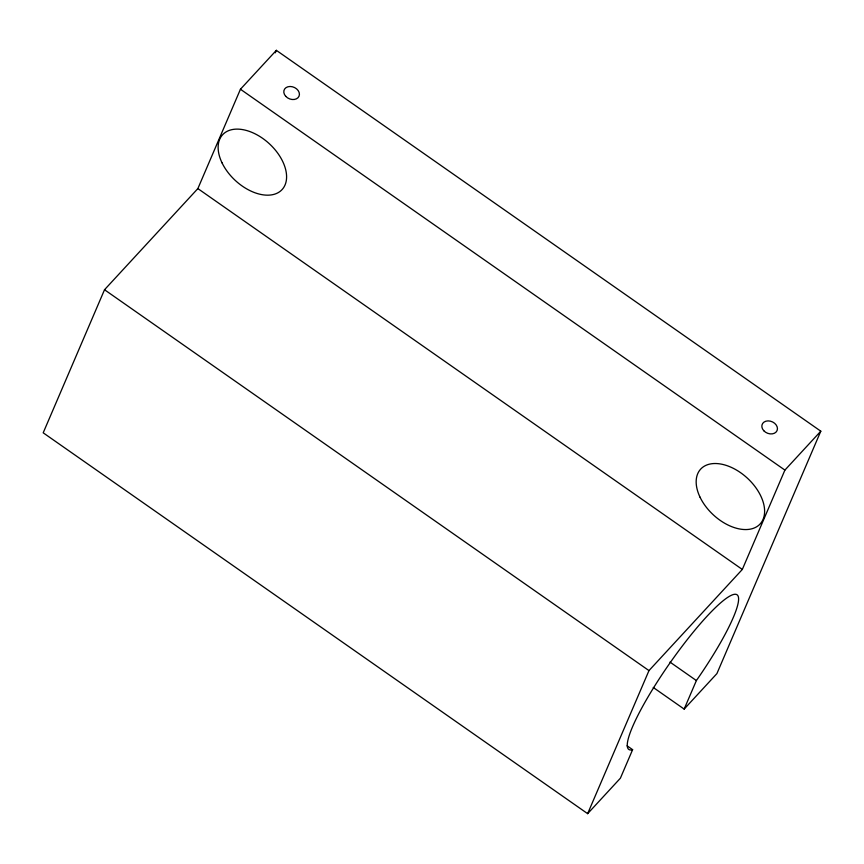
<?xml version="1.0" encoding="UTF-8"?>
<svg xmlns="http://www.w3.org/2000/svg" width="864" height="864" viewBox="0 0 864 864"><rect width="100%" height="100%" fill="white"/><g stroke="black" fill="none" stroke-linecap="round" stroke-linejoin="round"><path stroke-width="1.3" d="M684.158 709.085L716.904 673.607L820.8 431.19L276.35 50.339L240.44 89.24L197.867 188.59L104.522 289.742L43.2 432.81L587.65 813.661L620.395 778.194L632.621 749.66A94.37 15.876 -55 0 1 662.548 673.823A94.37 15.876 -55 0 1 735.923 594.324A94.37 15.876 -55 0 1 696.384 680.562L684.158 709.085L653.249 687.463M275.281 52.812L276.35 50.339M587.65 813.661L648.972 670.604L742.316 569.452L784.901 470.102L820.8 431.19M240.44 89.24L784.901 470.102M197.867 188.59L742.316 569.452M669.978 662.083L696.384 680.562M104.522 289.742L648.972 670.604M627.113 745.816L632.621 749.66M285.757 96.347A8.089 6.21 23.2 0 0 299.03 96.228A8.089 6.21 23.2 0 0 290.034 86.486A8.089 6.21 23.2 0 0 285.757 96.347M763.787 430.736A8.089 6.21 23.2 0 0 777.06 430.618A8.089 6.21 23.2 0 0 768.064 420.887A8.089 6.21 23.2 0 0 763.787 430.736M222.037 162.853A40.446 25.034 42.7 0 0 281.275 190.393A40.446 25.034 42.7 0 0 253.778 133.196A40.446 25.034 42.7 0 0 222.037 162.853M700.067 497.243A40.446 25.034 42.7 0 0 759.305 524.783A40.446 25.034 42.7 0 0 731.808 467.597A40.446 25.034 42.7 0 0 700.067 497.243"/></g></svg>
